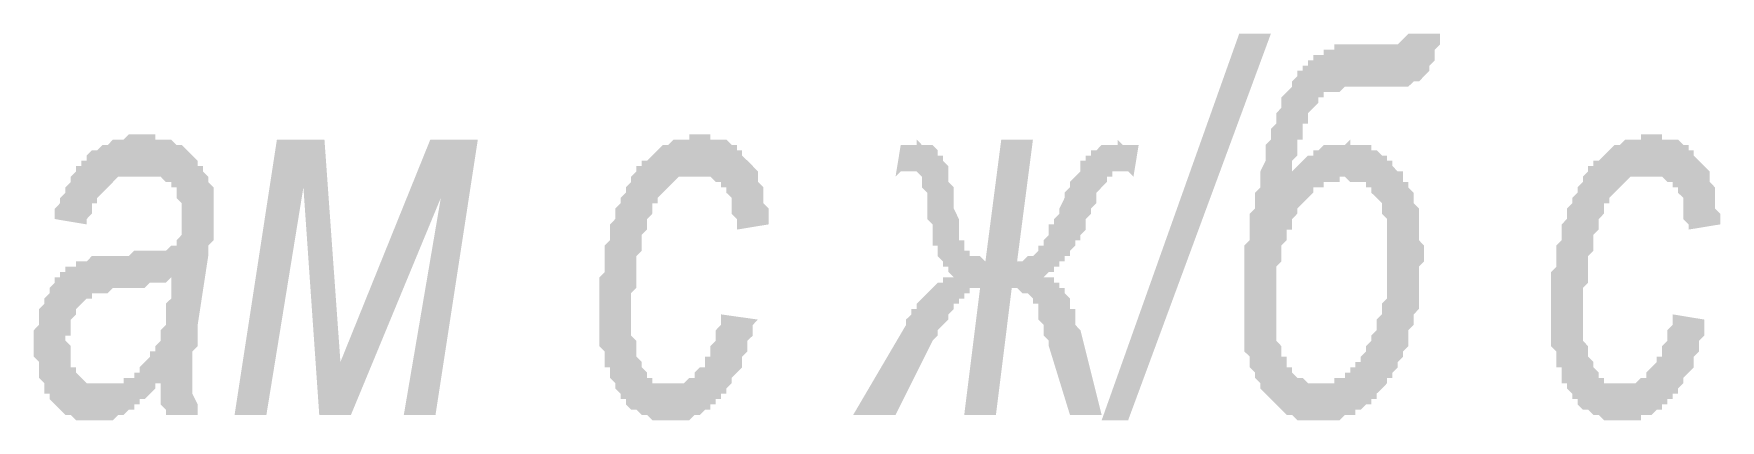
# Model space of a CAD drawing. Header units: millimetres. Extents: x 1372 to 666090, y 1285 to 31551.
# Drawn here: x 577929 to 579260, y 10572 to 10876 of the extents above; entities that cross this region are included whole.
import ezdxf

# ---------------------------------------------------------------- set-up
doc = ezdxf.new("R2010")
doc.units = ezdxf.units.MM
doc.layers.add('PDF _75-АЗ Штамп', color=7, linetype='Continuous')

msp = doc.modelspace()

# ---------------------------------------------------------------- hatches: boundary and pattern name
at = {"layer": 'PDF _75-АЗ Штамп', "transparency": 33554559}
h = msp.add_hatch(color=256, dxfattribs=at)
h.paths.add_polyline_path([(579013.6, 10876), (579038.7, 10876), (579038.7, 10871.8), (579038.7, 10867.6), (579034.5, 10863.5), (579034.5, 10859.3), (579034.5, 10855.1), (579030.3, 10850.9), (579030.3, 10846.8), (579030.3, 10846.8), (579026.1, 10842.6), (579026.1, 10842.6), (579022, 10838.4), (579022, 10838.4), (579022, 10838.4), (579017.8, 10838.4), (579013.6, 10834.3), (579013.6, 10834.3), (579009.5, 10834.3), (579005.3, 10834.3), (579005.3, 10834.3), (579001.1, 10834.3), (578996.9, 10834.3), (578992.8, 10834.3), (578967.8, 10834.3), (578963.6, 10834.3), (578963.6, 10834.3), (578959.4, 10830.1), (578955.2, 10830.1), (578955.2, 10830.1), (578951.1, 10830.1), (578946.9, 10830.1), (578946.9, 10825.9), (578942.7, 10825.9), (578942.7, 10821.7), (578938.6, 10817.6), (578938.6, 10817.6), (578934.4, 10813.4), (578934.4, 10809.2), (578934.4, 10809.2), (578934.4, 10805.1), (578930.2, 10805.1), (578930.2, 10800.9), (578930.2, 10796.7), (578930.2, 10792.6), (578926, 10792.6), (578926, 10788.4), (578926, 10780), (578921.9, 10775.9), (578921.9, 10771.7), (578921.9, 10767.5), (578917.7, 10763.4), (578921.9, 10767.5), (578926, 10771.7), (578926, 10771.7), (578930.2, 10775.9), (578930.2, 10775.9), (578934.4, 10780), (578938.6, 10780), (578938.6, 10784.2), (578942.7, 10784.2), (578942.7, 10784.2), (578946.9, 10788.4), (578946.9, 10788.4), (578951.1, 10788.4), (578955.2, 10788.4), (578959.4, 10788.4), (578959.4, 10788.4), (578963.6, 10788.4), (578963.6, 10788.4), (578967.8, 10792.6), (578967.8, 10788.4), (578971.9, 10788.4), (578976.1, 10788.4), (578976.1, 10788.4), (578980.3, 10788.4), (578984.4, 10788.4), (578984.4, 10784.2), (578988.6, 10784.2), (578988.6, 10784.2), (578992.8, 10780), (578996.9, 10780), (578996.9, 10775.9), (579001.1, 10775.9), (579001.1, 10771.7), (579005.3, 10767.5), (579005.3, 10767.5), (579009.5, 10767.5), (579009.5, 10763.4), (579009.5, 10759.2), (579013.6, 10759.2), (579013.6, 10755), (579017.8, 10750.8), (579017.8, 10746.7), (579017.8, 10746.7), (579017.8, 10742.5), (579022, 10738.3), (579022, 10734.2), (579022, 10730), (579022, 10725.8), (579022, 10721.7), (579022, 10717.5), (579022, 10713.3), (579026.1, 10709.1), (579026.1, 10705), (579026.1, 10700.8), (579026.1, 10696.6), (579022, 10692.5), (579022, 10688.3), (579022, 10684.1), (579022, 10679.9), (579022, 10675.8), (579022, 10671.6), (579022, 10667.4), (579022, 10663.3), (579022, 10659.1), (579017.8, 10654.9), (579017.8, 10650.8), (579017.8, 10650.8), (579017.8, 10646.6), (579013.6, 10642.4), (579013.6, 10638.2), (579013.6, 10634.1), (579013.6, 10629.9), (579009.5, 10625.7), (579009.5, 10625.7), (579009.5, 10621.6), (579005.3, 10617.4), (579005.3, 10613.2), (579001.1, 10609), (579001.1, 10609), (579001.1, 10604.9), (578996.9, 10604.9), (578996.9, 10600.7), (578992.8, 10596.5), (578992.8, 10596.5), (578988.6, 10592.4), (578988.6, 10588.2), (578984.4, 10588.2), (578984.4, 10584), (578980.3, 10584), (578980.3, 10584), (578976.1, 10579.9), (578971.9, 10579.9), (578971.9, 10575.7), (578967.8, 10575.7), (578963.6, 10575.7), (578963.6, 10575.7), (578959.4, 10571.5), (578959.4, 10571.5), (578955.2, 10571.5), (578951.1, 10571.5), (578946.9, 10571.5), (578946.9, 10571.5), (578942.7, 10571.5), (578938.6, 10571.5), (578938.6, 10571.5), (578934.4, 10571.5), (578930.2, 10571.5), (578926, 10571.5), (578926, 10571.5), (578921.9, 10575.7), (578917.7, 10575.7), (578917.7, 10575.7), (578913.5, 10579.9), (578913.5, 10579.9), (578909.4, 10584), (578909.4, 10584), (578905.2, 10588.2), (578905.2, 10588.2), (578901, 10592.4), (578901, 10592.4), (578896.9, 10596.5), (578896.9, 10596.5), (578896.9, 10600.7), (578892.7, 10604.9), (578892.7, 10609), (578892.7, 10609), (578888.5, 10613.2), (578888.5, 10617.4), (578888.5, 10621.6), (578884.3, 10625.7), (578884.3, 10629.9), (578884.3, 10634.1), (578884.3, 10638.2), (578884.3, 10642.4), (578884.3, 10646.6), (578884.3, 10650.8), (578884.3, 10654.9), (578884.3, 10659.1), (578884.3, 10659.1), (578884.3, 10663.3), (578884.3, 10667.4), (578884.3, 10671.6), (578884.3, 10675.8), (578884.3, 10675.8), (578884.3, 10679.9), (578884.3, 10684.1), (578884.3, 10688.3), (578884.3, 10692.5), (578884.3, 10696.6), (578884.3, 10700.8), (578884.3, 10705), (578884.3, 10709.1), (578888.5, 10713.3), (578888.5, 10717.5), (578888.5, 10721.7), (578888.5, 10725.8), (578888.5, 10730), (578888.5, 10734.2), (578892.7, 10738.3), (578892.7, 10742.5), (578892.7, 10746.7), (578892.7, 10750.8), (578896.9, 10755), (578896.9, 10759.2), (578896.9, 10763.4), (578896.9, 10767.5), (578901, 10775.9), (578901, 10780), (578901, 10784.2), (578901, 10788.4), (578905.2, 10792.6), (578905.2, 10796.7), (578905.2, 10800.9), (578909.4, 10805.1), (578909.4, 10809.2), (578909.4, 10813.4), (578913.5, 10817.6), (578913.5, 10821.7), (578913.5, 10825.9), (578917.7, 10830.1), (578917.7, 10830.1), (578921.9, 10834.3), (578921.9, 10838.4), (578921.9, 10838.4), (578926, 10842.6), (578926, 10842.6), (578926, 10846.8), (578930.2, 10846.8), (578930.2, 10850.9), (578930.2, 10850.9), (578934.4, 10850.9), (578934.4, 10855.1), (578938.6, 10855.1), (578938.6, 10859.3), (578942.7, 10859.3), (578946.9, 10859.3), (578946.9, 10863.5), (578951.1, 10863.5), (578955.2, 10863.5), (578955.2, 10867.6), (578959.4, 10867.6), (578963.6, 10867.6), (578963.6, 10867.6), (578967.8, 10867.6), (578971.9, 10867.6), (578976.1, 10867.6), (578976.1, 10867.6), (578976.1, 10867.6), (579001.1, 10867.6), (579005.3, 10867.6), (579005.3, 10867.6), (579009.5, 10871.8), (579009.5, 10871.8), (579013.6, 10876), (579013.6, 10876)], flags=0)
h.paths.add_polyline_path([(578996.9, 10700.8), (578996.9, 10709.1), (578996.9, 10713.3), (578996.9, 10717.5), (578996.9, 10721.7), (578996.9, 10725.8), (578996.9, 10730), (578996.9, 10730), (578992.8, 10734.2), (578992.8, 10738.3), (578992.8, 10742.5), (578988.6, 10746.7), (578988.6, 10746.7), (578988.6, 10746.7), (578984.4, 10750.8), (578984.4, 10755), (578980.3, 10755), (578980.3, 10759.2), (578976.1, 10759.2), (578971.9, 10759.2), (578971.9, 10759.2), (578967.8, 10759.2), (578963.6, 10763.4), (578963.6, 10763.4), (578959.4, 10763.4), (578959.4, 10759.2), (578955.2, 10759.2), (578951.1, 10759.2), (578951.1, 10759.2), (578946.9, 10759.2), (578946.9, 10755), (578942.7, 10755), (578938.6, 10755), (578938.6, 10750.8), (578934.4, 10746.7), (578934.4, 10746.7), (578930.2, 10742.5), (578930.2, 10742.5), (578926, 10738.3), (578926, 10734.2), (578921.9, 10730), (578921.9, 10730), (578921.9, 10725.8), (578921.9, 10721.7), (578917.7, 10721.7), (578917.7, 10717.5), (578917.7, 10713.3), (578913.5, 10709.1), (578913.5, 10705), (578913.5, 10700.8), (578913.5, 10696.6), (578909.4, 10692.5), (578909.4, 10688.3), (578909.4, 10684.1), (578909.4, 10684.1), (578909.4, 10679.9), (578909.4, 10675.8), (578909.4, 10671.6), (578909.4, 10667.4), (578909.4, 10663.3), (578909.4, 10659.1), (578909.4, 10654.9), (578909.4, 10650.8), (578909.4, 10646.6), (578909.4, 10642.4), (578909.4, 10638.2), (578909.4, 10634.1), (578913.5, 10629.9), (578913.5, 10625.7), (578913.5, 10621.6), (578917.7, 10621.6), (578917.7, 10617.4), (578917.7, 10613.2), (578921.9, 10613.2), (578921.9, 10609), (578926, 10604.9), (578926, 10604.9), (578930.2, 10604.9), (578934.4, 10600.7), (578934.4, 10600.7), (578938.6, 10600.7), (578942.7, 10600.7), (578942.7, 10600.7), (578946.9, 10600.7), (578951.1, 10600.7), (578951.1, 10600.7), (578955.2, 10600.7), (578955.2, 10604.9), (578959.4, 10604.9), (578963.6, 10604.9), (578963.6, 10609), (578967.8, 10609), (578967.8, 10613.2), (578971.9, 10613.2), (578971.9, 10617.4), (578976.1, 10617.4), (578976.1, 10621.6), (578980.3, 10625.7), (578980.3, 10629.9), (578984.4, 10634.1), (578984.4, 10634.1), (578984.4, 10638.2), (578988.6, 10642.4), (578988.6, 10646.6), (578988.6, 10650.8), (578992.8, 10654.9), (578992.8, 10659.1), (578992.8, 10659.1), (578992.8, 10663.3), (578996.9, 10667.4), (578996.9, 10671.6), (578996.9, 10675.8), (578996.9, 10679.9), (578996.9, 10684.1), (578996.9, 10688.3), (578996.9, 10692.5), (578996.9, 10696.6), (578996.9, 10700.8), (578996.9, 10700.8)], flags=0)
h = msp.add_hatch(color=256, dxfattribs=at)
h.paths.add_polyline_path([(578029.4, 10600.7), (578025.2, 10600.7), (578025.2, 10596.5), (578021, 10592.4), (578021, 10592.4), (578016.8, 10588.2), (578012.7, 10588.2), (578012.7, 10584), (578008.5, 10584), (578008.5, 10579.9), (578004.3, 10579.9), (578004.3, 10579.9), (578000.2, 10575.7), (578000.2, 10575.7), (577996, 10575.7), (577991.8, 10571.5), (577991.8, 10571.5), (577987.7, 10571.5), (577983.5, 10571.5), (577979.3, 10571.5), (577979.3, 10571.5), (577975.1, 10571.5), (577975.1, 10571.5), (577971, 10571.5), (577966.8, 10571.5), (577966.8, 10571.5), (577962.6, 10571.5), (577958.5, 10575.7), (577958.5, 10575.7), (577954.3, 10575.7), (577950.1, 10579.9), (577950.1, 10579.9), (577945.9, 10584), (577945.9, 10584), (577941.8, 10588.2), (577941.8, 10592.4), (577937.6, 10592.4), (577937.6, 10596.5), (577937.6, 10600.7), (577933.4, 10604.9), (577933.4, 10609), (577933.4, 10609), (577933.4, 10613.2), (577933.4, 10617.4), (577929.3, 10621.6), (577929.3, 10625.7), (577929.3, 10629.9), (577929.3, 10634.1), (577929.3, 10638.2), (577929.3, 10642.4), (577933.4, 10646.6), (577933.4, 10650.8), (577933.4, 10654.9), (577933.4, 10659.1), (577933.4, 10659.1), (577937.6, 10663.3), (577937.6, 10663.3), (577937.6, 10667.4), (577941.8, 10671.6), (577941.8, 10675.8), (577941.8, 10675.8), (577945.9, 10679.9), (577945.9, 10684.1), (577950.1, 10684.1), (577950.1, 10688.3), (577954.3, 10688.3), (577954.3, 10692.5), (577958.5, 10692.5), (577962.6, 10692.5), (577962.6, 10696.6), (577966.8, 10696.6), (577971, 10696.6), (577971, 10696.6), (577975.1, 10700.8), (577975.1, 10700.8), (577979.3, 10700.8), (577979.3, 10700.8), (577983.5, 10700.8), (577983.5, 10700.8), (577987.7, 10700.8), (577991.8, 10700.8), (577996, 10700.8), (578000.2, 10700.8), (578000.2, 10700.8), (578004.3, 10700.8), (578008.5, 10705), (578012.7, 10705), (578016.8, 10705), (578021, 10705), (578021, 10705), (578025.2, 10705), (578029.4, 10705), (578029.4, 10705), (578033.5, 10705), (578037.7, 10709.1), (578037.7, 10709.1), (578041.9, 10709.1), (578041.9, 10709.1), (578041.9, 10709.1), (578041.9, 10713.3), (578046, 10717.5), (578046, 10721.7), (578046, 10725.8), (578046, 10730), (578046, 10734.2), (578046, 10734.2), (578046, 10738.3), (578046, 10742.5), (578041.9, 10746.7), (578041.9, 10750.8), (578041.9, 10755), (578037.7, 10755), (578037.7, 10759.2), (578033.5, 10759.2), (578033.5, 10759.2), (578029.4, 10763.4), (578029.4, 10763.4), (578025.2, 10763.4), (578021, 10763.4), (578016.8, 10763.4), (578016.8, 10763.4), (578012.7, 10763.4), (578008.5, 10763.4), (578008.5, 10763.4), (578004.3, 10763.4), (578000.2, 10763.4), (577996, 10763.4), (577996, 10763.4), (577991.8, 10759.2), (577991.8, 10759.2), (577987.7, 10755), (577987.7, 10755), (577983.5, 10750.8), (577983.5, 10750.8), (577979.3, 10746.7), (577979.3, 10742.5), (577975.1, 10742.5), (577975.1, 10738.3), (577975.1, 10734.2), (577971, 10730), (577971, 10725.8), (577971, 10725.8), (577945.9, 10730), (577945.9, 10734.2), (577945.9, 10738.3), (577950.1, 10742.5), (577950.1, 10746.7), (577950.1, 10746.7), (577954.3, 10750.8), (577954.3, 10755), (577958.5, 10759.2), (577958.5, 10763.4), (577958.5, 10763.4), (577962.6, 10767.5), (577962.6, 10771.7), (577966.8, 10771.7), (577966.8, 10775.9), (577971, 10775.9), (577971, 10780), (577971, 10780), (577975.1, 10784.2), (577979.3, 10784.2), (577979.3, 10784.2), (577983.5, 10788.4), (577983.5, 10788.4), (577987.7, 10788.4), (577991.8, 10792.6), (577991.8, 10792.6), (577996, 10792.6), (578000.2, 10792.6), (578000.2, 10792.6), (578004.3, 10796.7), (578008.5, 10796.7), (578012.7, 10796.7), (578012.7, 10796.7), (578012.7, 10796.7), (578016.8, 10796.7), (578021, 10796.7), (578025.2, 10796.7), (578025.2, 10792.6), (578029.4, 10792.6), (578033.5, 10792.6), (578037.7, 10792.6), (578037.7, 10792.6), (578041.9, 10788.4), (578041.9, 10788.4), (578046, 10788.4), (578050.2, 10784.2), (578050.2, 10784.2), (578054.4, 10780), (578054.4, 10780), (578058.6, 10775.9), (578058.6, 10775.9), (578058.6, 10771.7), (578062.7, 10771.7), (578062.7, 10767.5), (578066.9, 10763.4), (578066.9, 10759.2), (578066.9, 10759.2), (578071.1, 10755), (578071.1, 10750.8), (578071.1, 10746.7), (578071.1, 10742.5), (578071.1, 10738.3), (578071.1, 10734.2), (578071.1, 10734.2), (578071.1, 10730), (578071.1, 10725.8), (578071.1, 10721.7), (578071.1, 10717.5), (578071.1, 10713.3), (578066.9, 10709.1), (578066.9, 10705), (578066.9, 10700.8), (578058.6, 10646.6), (578058.6, 10642.4), (578058.6, 10638.2), (578058.6, 10629.9), (578054.4, 10625.7), (578054.4, 10621.6), (578054.4, 10617.4), (578054.4, 10617.4), (578054.4, 10613.2), (578054.4, 10609), (578054.4, 10604.9), (578054.4, 10604.9), (578054.4, 10600.7), (578054.4, 10596.5), (578054.4, 10592.4), (578054.4, 10592.4), (578058.6, 10584), (578058.6, 10579.9), (578058.6, 10575.7), (578058.6, 10575.7), (578033.5, 10575.7), (578033.5, 10579.9), (578029.4, 10584), (578029.4, 10588.2), (578029.4, 10592.4), (578029.4, 10596.5), (578029.4, 10600.7), (578029.4, 10600.7)], flags=0)
h.paths.add_polyline_path([(578037.7, 10684.1), (578037.7, 10684.1), (578033.5, 10679.9), (578029.4, 10679.9), (578029.4, 10679.9), (578025.2, 10679.9), (578025.2, 10679.9), (578021, 10679.9), (578021, 10679.9), (578016.8, 10675.8), (578012.7, 10675.8), (578012.7, 10675.8), (578008.5, 10675.8), (578008.5, 10675.8), (578004.3, 10675.8), (578000.2, 10675.8), (577996, 10675.8), (577991.8, 10675.8), (577987.7, 10671.6), (577987.7, 10671.6), (577983.5, 10671.6), (577979.3, 10671.6), (577979.3, 10671.6), (577975.1, 10671.6), (577975.1, 10667.4), (577975.1, 10667.4), (577971, 10667.4), (577971, 10667.4), (577966.8, 10663.3), (577962.6, 10659.1), (577962.6, 10659.1), (577962.6, 10654.9), (577962.6, 10654.9), (577958.5, 10650.8), (577958.5, 10646.6), (577958.5, 10642.4), (577958.5, 10638.2), (577954.3, 10638.2), (577954.3, 10634.1), (577958.5, 10629.9), (577958.5, 10625.7), (577958.5, 10621.6), (577958.5, 10617.4), (577958.5, 10613.2), (577962.6, 10613.2), (577962.6, 10609), (577962.6, 10609), (577966.8, 10604.9), (577966.8, 10604.9), (577971, 10600.7), (577971, 10600.7), (577975.1, 10600.7), (577979.3, 10600.7), (577983.5, 10600.7), (577983.5, 10600.7), (577983.5, 10600.7), (577987.7, 10600.7), (577991.8, 10600.7), (577991.8, 10600.7), (577996, 10600.7), (578000.2, 10600.7), (578000.2, 10604.9), (578004.3, 10604.9), (578008.5, 10604.9), (578008.5, 10609), (578012.7, 10609), (578012.7, 10613.2), (578016.8, 10617.4), (578016.8, 10617.4), (578021, 10621.6), (578021, 10625.7), (578025.2, 10625.7), (578025.2, 10629.9), (578029.4, 10634.1), (578029.4, 10634.1), (578029.4, 10638.2), (578029.4, 10642.4), (578029.4, 10642.4), (578033.5, 10646.6), (578033.5, 10650.8), (578033.5, 10654.9), (578033.5, 10659.1), (578033.5, 10663.3), (578037.7, 10667.4), (578037.7, 10671.6), (578037.7, 10675.8), (578037.7, 10679.9), (578037.7, 10684.1)], flags=0)
for points in [[(578121.1, 10792.6), (578158.6, 10792.6), (578171.2, 10617.4), (578242.1, 10792.6), (578279.6, 10792.6), (578246.2, 10575.7), (578221.2, 10575.7), (578250.4, 10746.7), (578179.5, 10575.7), (578154.5, 10575.7), (578142, 10755), (578112.8, 10575.7), (578087.7, 10575.7)], [(578471.4, 10654.9), (578500.6, 10650.8), (578496.5, 10646.6), (578496.5, 10642.4), (578496.5, 10638.2), (578492.3, 10634.1), (578492.3, 10629.9), (578492.3, 10625.7), (578488.1, 10621.6), (578488.1, 10617.4), (578488.1, 10613.2), (578484, 10609), (578484, 10609), (578479.8, 10604.9), (578479.8, 10600.7), (578479.8, 10600.7), (578475.6, 10596.5), (578475.6, 10592.4), (578471.4, 10592.4), (578471.4, 10588.2), (578467.3, 10588.2), (578467.3, 10584), (578463.1, 10584), (578463.1, 10579.9), (578458.9, 10579.9), (578454.8, 10575.7), (578454.8, 10575.7), (578450.6, 10575.7), (578450.6, 10575.7), (578446.4, 10571.5), (578442.3, 10571.5), (578442.3, 10571.5), (578438.1, 10571.5), (578433.9, 10571.5), (578429.7, 10571.5), (578429.7, 10571.5), (578425.6, 10571.5), (578425.6, 10571.5), (578421.4, 10571.5), (578417.2, 10571.5), (578417.2, 10571.5), (578413.1, 10575.7), (578408.9, 10575.7), (578408.9, 10575.7), (578404.7, 10579.9), (578404.7, 10579.9), (578400.5, 10579.9), (578396.4, 10584), (578396.4, 10588.2), (578392.2, 10588.2), (578392.2, 10592.4), (578392.2, 10592.4), (578388, 10596.5), (578388, 10600.7), (578388, 10600.7), (578383.9, 10604.9), (578383.9, 10609), (578383.9, 10613.2), (578379.7, 10613.2), (578379.7, 10617.4), (578379.7, 10621.6), (578379.7, 10625.7), (578375.5, 10629.9), (578375.5, 10634.1), (578375.5, 10638.2), (578375.5, 10642.4), (578375.5, 10646.6), (578375.5, 10650.8), (578375.5, 10654.9), (578375.5, 10654.9), (578375.5, 10659.1), (578375.5, 10663.3), (578375.5, 10667.4), (578375.5, 10671.6), (578375.5, 10675.8), (578375.5, 10679.9), (578375.5, 10684.1), (578379.7, 10688.3), (578379.7, 10692.5), (578379.7, 10696.6), (578379.7, 10700.8), (578379.7, 10705), (578379.7, 10709.1), (578383.9, 10713.3), (578383.9, 10717.5), (578383.9, 10721.7), (578383.9, 10725.8), (578383.9, 10725.8), (578388, 10730), (578388, 10734.2), (578388, 10738.3), (578392.2, 10742.5), (578392.2, 10746.7), (578392.2, 10746.7), (578396.4, 10750.8), (578396.4, 10755), (578400.5, 10759.2), (578400.5, 10763.4), (578400.5, 10763.4), (578404.7, 10767.5), (578404.7, 10771.7), (578408.9, 10771.7), (578408.9, 10775.9), (578413.1, 10775.9), (578413.1, 10775.9), (578417.2, 10780), (578417.2, 10780), (578421.4, 10784.2), (578421.4, 10784.2), (578425.6, 10788.4), (578429.7, 10788.4), (578429.7, 10788.4), (578433.9, 10792.6), (578438.1, 10792.6), (578438.1, 10792.6), (578442.3, 10792.6), (578446.4, 10792.6), (578446.4, 10796.7), (578450.6, 10796.7), (578454.8, 10796.7), (578454.8, 10796.7), (578458.9, 10796.7), (578463.1, 10796.7), (578463.1, 10792.6), (578467.3, 10792.6), (578471.4, 10792.6), (578471.4, 10792.6), (578475.6, 10792.6), (578479.8, 10788.4), (578479.8, 10788.4), (578484, 10788.4), (578484, 10784.2), (578488.1, 10784.2), (578488.1, 10780), (578492.3, 10775.9), (578492.3, 10775.9), (578496.5, 10771.7), (578496.5, 10771.7), (578500.6, 10767.5), (578500.6, 10763.4), (578500.6, 10759.2), (578504.8, 10755), (578504.8, 10755), (578504.8, 10750.8), (578504.8, 10746.7), (578504.8, 10742.5), (578509, 10738.3), (578509, 10734.2), (578509, 10730), (578509, 10725.8), (578509, 10725.8), (578484, 10721.7), (578484, 10725.8), (578484, 10730), (578479.8, 10734.2), (578479.8, 10738.3), (578479.8, 10742.5), (578479.8, 10746.7), (578475.6, 10750.8), (578475.6, 10750.8), (578475.6, 10755), (578471.4, 10755), (578471.4, 10759.2), (578467.3, 10759.2), (578463.1, 10763.4), (578463.1, 10763.4), (578458.9, 10763.4), (578454.8, 10763.4), (578454.8, 10763.4), (578450.6, 10763.4), (578450.6, 10763.4), (578446.4, 10763.4), (578442.3, 10763.4), (578442.3, 10763.4), (578438.1, 10763.4), (578433.9, 10759.2), (578433.9, 10759.2), (578429.7, 10755), (578429.7, 10755), (578425.6, 10750.8), (578425.6, 10750.8), (578425.6, 10750.8), (578421.4, 10746.7), (578421.4, 10742.5), (578417.2, 10742.5), (578417.2, 10738.3), (578417.2, 10734.2), (578413.1, 10730), (578413.1, 10725.8), (578413.1, 10721.7), (578408.9, 10717.5), (578408.9, 10713.3), (578408.9, 10709.1), (578408.9, 10709.1), (578408.9, 10705), (578404.7, 10700.8), (578404.7, 10696.6), (578404.7, 10692.5), (578404.7, 10688.3), (578404.7, 10684.1), (578404.7, 10679.9), (578404.7, 10675.8), (578400.5, 10671.6), (578400.5, 10667.4), (578400.5, 10663.3), (578400.5, 10659.1), (578400.5, 10654.9), (578400.5, 10654.9), (578400.5, 10650.8), (578400.5, 10642.4), (578400.5, 10638.2), (578404.7, 10634.1), (578404.7, 10629.9), (578404.7, 10625.7), (578404.7, 10625.7), (578404.7, 10621.6), (578408.9, 10617.4), (578408.9, 10613.2), (578408.9, 10613.2), (578413.1, 10609), (578413.1, 10604.9), (578417.2, 10604.9), (578417.2, 10600.7), (578421.4, 10600.7), (578425.6, 10600.7), (578425.6, 10600.7), (578429.7, 10600.7), (578429.7, 10600.7), (578433.9, 10600.7), (578438.1, 10600.7), (578438.1, 10600.7), (578442.3, 10600.7), (578442.3, 10600.7), (578446.4, 10604.9), (578450.6, 10604.9), (578450.6, 10609), (578454.8, 10613.2), (578454.8, 10613.2), (578458.9, 10613.2), (578458.9, 10617.4), (578458.9, 10621.6), (578463.1, 10621.6), (578463.1, 10625.7), (578463.1, 10629.9), (578467.3, 10634.1), (578467.3, 10638.2), (578467.3, 10642.4), (578471.4, 10646.6), (578471.4, 10650.8), (578471.4, 10654.9), (578471.4, 10654.9)], [(578692.5, 10792.6), (578717.5, 10792.6), (578705, 10696.6), (578709.2, 10696.6), (578709.2, 10696.6), (578713.3, 10700.8), (578713.3, 10700.8), (578717.5, 10700.8), (578721.7, 10705), (578721.7, 10709.1), (578721.7, 10709.1), (578725.9, 10709.1), (578725.9, 10713.3), (578725.9, 10713.3), (578730, 10717.5), (578730, 10721.7), (578730, 10725.8), (578734.2, 10725.8), (578734.2, 10730), (578738.4, 10734.2), (578738.4, 10738.3), (578742.5, 10746.7), (578742.5, 10750.8), (578746.7, 10755), (578746.7, 10759.2), (578750.9, 10763.4), (578750.9, 10763.4), (578755, 10767.5), (578755, 10771.7), (578755, 10775.9), (578759.2, 10775.9), (578759.2, 10780), (578763.4, 10780), (578763.4, 10784.2), (578763.4, 10784.2), (578767.6, 10784.2), (578767.6, 10784.2), (578771.7, 10788.4), (578775.9, 10788.4), (578775.9, 10788.4), (578780.1, 10788.4), (578784.2, 10788.4), (578784.2, 10792.6), (578788.4, 10788.4), (578788.4, 10788.4), (578792.6, 10788.4), (578796.8, 10788.4), (578796.8, 10788.4), (578800.9, 10788.4), (578796.8, 10763.4), (578792.6, 10767.5), (578788.4, 10767.5), (578784.2, 10767.5), (578784.2, 10767.5), (578784.2, 10767.5), (578780.1, 10767.5), (578780.1, 10763.4), (578775.9, 10763.4), (578775.9, 10759.2), (578775.9, 10759.2), (578771.7, 10755), (578771.7, 10755), (578767.6, 10750.8), (578767.6, 10746.7), (578767.6, 10742.5), (578763.4, 10738.3), (578763.4, 10734.2), (578759.2, 10730), (578759.2, 10725.8), (578759.2, 10721.7), (578755, 10717.5), (578755, 10713.3), (578750.9, 10713.3), (578750.9, 10709.1), (578746.7, 10705), (578746.7, 10700.8), (578742.5, 10700.8), (578742.5, 10696.6), (578738.4, 10696.6), (578738.4, 10692.5), (578734.2, 10692.5), (578734.2, 10688.3), (578730, 10688.3), (578730, 10688.3), (578725.9, 10684.1), (578730, 10684.1), (578734.2, 10684.1), (578734.2, 10679.9), (578738.4, 10679.9), (578738.4, 10675.8), (578742.5, 10675.8), (578742.5, 10671.6), (578742.5, 10671.6), (578746.7, 10667.4), (578746.7, 10663.3), (578746.7, 10659.1), (578750.9, 10659.1), (578750.9, 10650.8), (578750.9, 10646.6), (578755, 10642.4), (578771.7, 10575.7), (578746.7, 10575.7), (578730, 10629.9), (578730, 10634.1), (578725.9, 10638.2), (578725.9, 10646.6), (578725.9, 10646.6), (578721.7, 10650.8), (578721.7, 10654.9), (578721.7, 10659.1), (578721.7, 10663.3), (578717.5, 10663.3), (578717.5, 10663.3), (578717.5, 10667.4), (578713.3, 10671.6), (578713.3, 10671.6), (578709.2, 10671.6), (578705, 10675.8), (578705, 10675.8), (578700.8, 10675.8), (578688.3, 10575.7), (578663.3, 10575.7), (578675.8, 10675.8), (578675.8, 10675.8), (578671.6, 10675.8), (578667.5, 10675.8), (578667.5, 10671.6), (578663.3, 10671.6), (578663.3, 10667.4), (578659.1, 10667.4), (578659.1, 10667.4), (578659.1, 10663.3), (578655, 10663.3), (578655, 10659.1), (578650.8, 10654.9), (578650.8, 10654.9), (578650.8, 10650.8), (578646.6, 10646.6), (578642.4, 10642.4), (578642.4, 10638.2), (578638.3, 10634.1), (578609.1, 10575.7), (578575.7, 10575.7), (578617.4, 10646.6), (578617.4, 10650.8), (578621.6, 10654.9), (578621.6, 10659.1), (578625.8, 10659.1), (578625.8, 10663.3), (578629.9, 10667.4), (578629.9, 10667.4), (578634.1, 10671.6), (578638.3, 10675.8), (578638.3, 10675.8), (578642.4, 10679.9), (578642.4, 10679.9), (578646.6, 10679.9), (578646.6, 10684.1), (578650.8, 10684.1), (578650.8, 10684.1), (578655, 10684.1), (578650.8, 10688.3), (578650.8, 10692.5), (578646.6, 10692.5), (578646.6, 10696.6), (578642.4, 10700.8), (578642.4, 10705), (578642.4, 10705), (578642.4, 10709.1), (578638.3, 10709.1), (578638.3, 10713.3), (578638.3, 10717.5), (578638.3, 10721.7), (578638.3, 10725.8), (578634.1, 10730), (578634.1, 10734.2), (578634.1, 10738.3), (578634.1, 10742.5), (578634.1, 10750.8), (578629.9, 10755), (578629.9, 10759.2), (578629.9, 10759.2), (578629.9, 10763.4), (578625.8, 10767.5), (578625.8, 10767.5), (578621.6, 10767.5), (578621.6, 10767.5), (578617.4, 10767.5), (578613.2, 10767.5), (578609.1, 10763.4), (578613.2, 10788.4), (578617.4, 10788.4), (578617.4, 10788.4), (578621.6, 10788.4), (578625.8, 10788.4), (578625.8, 10792.6), (578629.9, 10788.4), (578634.1, 10788.4), (578634.1, 10788.4), (578638.3, 10788.4), (578642.4, 10784.2), (578642.4, 10784.2), (578642.4, 10780), (578646.6, 10780), (578646.6, 10775.9), (578646.6, 10775.9), (578650.8, 10771.7), (578650.8, 10767.5), (578650.8, 10763.4), (578650.8, 10759.2), (578655, 10755), (578655, 10750.8), (578655, 10746.7), (578655, 10742.5), (578655, 10738.3), (578659.1, 10730), (578659.1, 10725.8), (578659.1, 10721.7), (578659.1, 10717.5), (578659.1, 10713.3), (578663.3, 10713.3), (578663.3, 10709.1), (578663.3, 10709.1), (578663.3, 10705), (578667.5, 10705), (578667.5, 10700.8), (578671.6, 10700.8), (578671.6, 10700.8), (578675.8, 10700.8), (578680, 10696.6), (578680, 10696.6)], [(579222.2, 10654.9), (579247.2, 10650.8), (579247.2, 10646.6), (579247.2, 10642.4), (579247.2, 10638.2), (579243, 10634.1), (579243, 10629.9), (579243, 10625.7), (579238.8, 10621.6), (579238.8, 10617.4), (579238.8, 10613.2), (579234.7, 10609), (579234.7, 10609), (579230.5, 10604.9), (579230.5, 10600.7), (579230.5, 10600.7), (579226.3, 10596.5), (579226.3, 10592.4), (579222.2, 10592.4), (579222.2, 10588.2), (579218, 10588.2), (579218, 10584), (579213.8, 10584), (579213.8, 10579.9), (579209.6, 10579.9), (579205.5, 10575.7), (579205.5, 10575.7), (579201.3, 10575.7), (579197.1, 10575.7), (579197.1, 10571.5), (579193, 10571.5), (579188.8, 10571.5), (579188.8, 10571.5), (579184.6, 10571.5), (579180.5, 10571.5), (579180.5, 10571.5), (579176.3, 10571.5), (579176.3, 10571.5), (579172.1, 10571.5), (579167.9, 10571.5), (579167.9, 10571.5), (579163.8, 10575.7), (579159.6, 10575.7), (579159.6, 10575.7), (579155.4, 10579.9), (579155.4, 10579.9), (579151.3, 10579.9), (579147.1, 10584), (579147.1, 10588.2), (579142.9, 10588.2), (579142.9, 10592.4), (579142.9, 10592.4), (579138.7, 10596.5), (579138.7, 10600.7), (579134.6, 10600.7), (579134.6, 10604.9), (579134.6, 10609), (579134.6, 10613.2), (579130.4, 10613.2), (579130.4, 10617.4), (579130.4, 10621.6), (579130.4, 10625.7), (579126.2, 10629.9), (579126.2, 10634.1), (579126.2, 10638.2), (579126.2, 10642.4), (579126.2, 10646.6), (579126.2, 10650.8), (579126.2, 10654.9), (579126.2, 10654.9), (579126.2, 10659.1), (579126.2, 10663.3), (579126.2, 10667.4), (579126.2, 10671.6), (579126.2, 10675.8), (579126.2, 10679.9), (579126.2, 10684.1), (579126.2, 10688.3), (579130.4, 10692.5), (579130.4, 10696.6), (579130.4, 10700.8), (579130.4, 10705), (579130.4, 10709.1), (579134.6, 10713.3), (579134.6, 10717.5), (579134.6, 10721.7), (579134.6, 10725.8), (579134.6, 10725.8), (579138.7, 10730), (579138.7, 10734.2), (579138.7, 10738.3), (579142.9, 10742.5), (579142.9, 10746.7), (579142.9, 10746.7), (579147.1, 10750.8), (579147.1, 10755), (579151.3, 10759.2), (579151.3, 10763.4), (579151.3, 10763.4), (579155.4, 10767.5), (579155.4, 10771.7), (579159.6, 10771.7), (579159.6, 10775.9), (579163.8, 10775.9), (579163.8, 10775.9), (579167.9, 10780), (579167.9, 10780), (579172.1, 10784.2), (579172.1, 10784.2), (579176.3, 10788.4), (579180.5, 10788.4), (579180.5, 10788.4), (579184.6, 10792.6), (579188.8, 10792.6), (579188.8, 10792.6), (579193, 10792.6), (579197.1, 10792.6), (579197.1, 10796.7), (579201.3, 10796.7), (579205.5, 10796.7), (579205.5, 10796.7), (579209.6, 10796.7), (579213.8, 10796.7), (579213.8, 10792.6), (579218, 10792.6), (579222.2, 10792.6), (579222.2, 10792.6), (579226.3, 10792.6), (579230.5, 10788.4), (579230.5, 10788.4), (579234.7, 10788.4), (579234.7, 10784.2), (579238.8, 10784.2), (579238.8, 10780), (579243, 10775.9), (579243, 10775.9), (579247.2, 10771.7), (579247.2, 10771.7), (579251.4, 10767.5), (579251.4, 10763.4), (579251.4, 10759.2), (579255.5, 10755), (579255.5, 10755), (579255.5, 10750.8), (579255.5, 10746.7), (579255.5, 10742.5), (579255.5, 10738.3), (579259.7, 10734.2), (579259.7, 10730), (579259.7, 10725.8), (579259.7, 10725.8), (579234.7, 10721.7), (579234.7, 10725.8), (579230.5, 10730), (579230.5, 10734.2), (579230.5, 10738.3), (579230.5, 10742.5), (579230.5, 10746.7), (579226.3, 10750.8), (579226.3, 10750.8), (579226.3, 10755), (579222.2, 10755), (579222.2, 10759.2), (579218, 10759.2), (579213.8, 10763.4), (579213.8, 10763.4), (579209.6, 10763.4), (579205.5, 10763.4), (579205.5, 10763.4), (579201.3, 10763.4), (579201.3, 10763.4), (579197.1, 10763.4), (579193, 10763.4), (579193, 10763.4), (579188.8, 10763.4), (579184.6, 10759.2), (579184.6, 10759.2), (579180.5, 10755), (579180.5, 10755), (579176.3, 10750.8), (579176.3, 10750.8), (579176.3, 10750.8), (579172.1, 10746.7), (579172.1, 10742.5), (579167.9, 10742.5), (579167.9, 10738.3), (579167.9, 10734.2), (579163.8, 10730), (579163.8, 10725.8), (579163.8, 10721.7), (579159.6, 10717.5), (579159.6, 10713.3), (579159.6, 10709.1), (579159.6, 10709.1), (579159.6, 10705), (579155.4, 10700.8), (579155.4, 10696.6), (579155.4, 10692.5), (579155.4, 10688.3), (579155.4, 10684.1), (579155.4, 10679.9), (579151.3, 10675.8), (579151.3, 10671.6), (579151.3, 10667.4), (579151.3, 10663.3), (579151.3, 10659.1), (579151.3, 10654.9), (579151.3, 10654.9), (579151.3, 10650.8), (579151.3, 10642.4), (579151.3, 10638.2), (579151.3, 10634.1), (579155.4, 10629.9), (579155.4, 10625.7), (579155.4, 10625.7), (579155.4, 10621.6), (579159.6, 10617.4), (579159.6, 10613.2), (579159.6, 10613.2), (579163.8, 10609), (579163.8, 10604.9), (579167.9, 10604.9), (579167.9, 10600.7), (579172.1, 10600.7), (579176.3, 10600.7), (579176.3, 10600.7), (579180.5, 10600.7), (579180.5, 10600.7), (579184.6, 10600.7), (579188.8, 10600.7), (579188.8, 10600.7), (579193, 10600.7), (579193, 10600.7), (579197.1, 10604.9), (579201.3, 10604.9), (579201.3, 10609), (579205.5, 10613.2), (579205.5, 10613.2), (579205.5, 10613.2), (579209.6, 10617.4), (579209.6, 10621.6), (579213.8, 10621.6), (579213.8, 10625.7), (579213.8, 10629.9), (579218, 10634.1), (579218, 10638.2), (579218, 10642.4), (579222.2, 10646.6), (579222.2, 10650.8), (579222.2, 10654.9), (579222.2, 10654.9)]]:
    msp.add_hatch(color=256, dxfattribs=at).paths.add_polyline_path(points)

# ---------------------------------------------------------------- linework, layer by layer
at = {"layer": 'PDF _75-АЗ Штамп', "lineweight": 18, "transparency": 33554559}
msp.add_solid([(578771.7, 10571.5), (578880.2, 10876), (578792.6, 10571.5), (578905.2, 10876)], dxfattribs=at)

doc.saveas('drawing.dxf')
